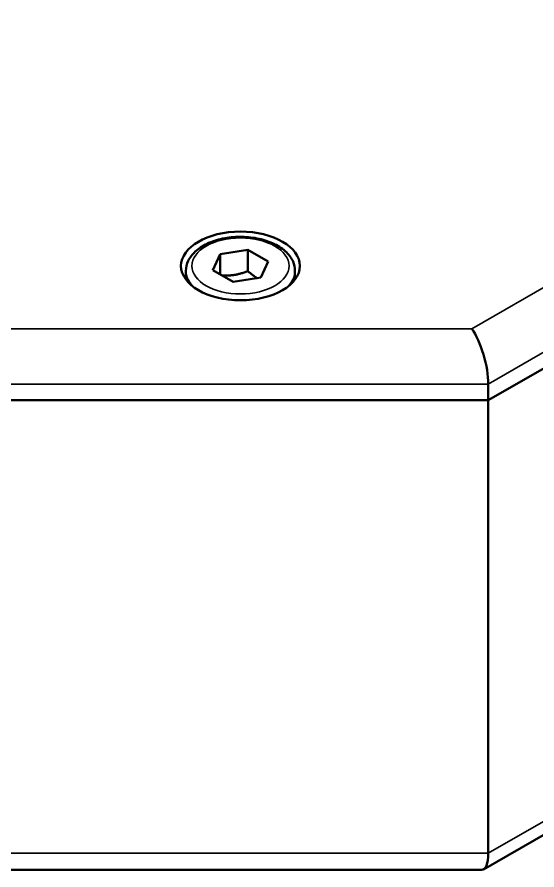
# Model space of a CAD drawing. Header units: inches. Extents: x -20.7 to 49, y -43 to 17.2.
# Drawn here: x -14.19 to -11.09, y -9.03 to -3.95 of the extents above; entities that cross this region are included whole.
import ezdxf

# ---------------------------------------------------------------- set-up
doc = ezdxf.new("R2010")
doc.units = ezdxf.units.IN
doc.header["$MEASUREMENT"] = 0
doc.layers.add('Visible (ANSI)', color=7, linetype='Continuous', lineweight=50)
doc.layers.add('Visible Narrow (ANSI)', color=7, linetype='Continuous', lineweight=35)

msp = doc.modelspace()

# ---------------------------------------------------------------- linework, layer by layer
at = {"layer": 'Visible (ANSI)'}
for p, q in [((-11.38175131753749, -6.22962722090262), (-4.980653739636701, -2.53395181119254)), ((-11.38175131753745, -6.229627220902652), (-4.980653739636677, -2.533951811192575)), ((-12.97867502535156, -5.359287963653246), (-12.81400646162364, -5.3338136481904)), ((-12.81400646162364, -5.3338136481904), (-12.69346070656542, -5.403410772322935)), ((-12.81400646162364, -5.459181233450956), (-12.81400646162364, -5.3338136481904)), ((-13.02279783402125, -5.454359403248628), (-12.97867502535156, -5.359287963653246)), ((-12.97867502535156, -5.479833718711474), (-12.97867502535156, -5.359287963653246)), ((-11.41040966640984, -9.026288738253491), (-5.049841114159563, -5.354012772412724)), ((-12.69346070656542, -5.403410772322935), (-12.7375835152351, -5.498482211918315)), ((-13.18293241989963, -5.457816068999754), (-13.18293241989963, -5.510643196672775)), ((-12.90225207896302, -5.523956527381162), (-13.02279783402125, -5.454359403248628)), ((-12.53332612068703, -5.457816068999757), (-12.53332612068703, -5.510643196672772)), ((-12.7375835152351, -5.498482211918316), (-12.90225207896302, -5.523956527381162)), ((-11.38175131753745, -6.229627220902652), (-11.38175131753745, -6.133190616856071)), ((-14.3345072230493, -6.22962722090262), (-11.38175131753749, -6.22962722090262)), ((-14.33450722304927, -6.229627220902644), (-11.38175131753745, -6.229627220902652)), ((-11.38175131753749, -8.92985213420691), (-11.38175131753749, -6.22962722090262)), ((-14.29315275439536, -9.029690653295976), (-11.42310578619142, -9.029690653295976))]:
    msp.add_line(p, q, dxfattribs=at)
msp.add_ellipse((-12.85812927029333, -5.428885087785782), major_axis=(0.3543307086614173, -1.726527931995815e-15), ratio=0.5773502691896284, dxfattribs=at)
for centre, major_axis, ratio, start_param, end_param in [((-11.47959704093268, -5.996808663504191), (0.06306678801128698, -0.2353684571282932), 0.3178372451957894, 0.8703573907609687, 2.441153717555874), ((-11.47959704093271, -8.793470180855032), (0.06306678801129376, -0.2353684571282918), 0.3178372451957835, 6.19822607981471, 7.153542697939795)]:
    msp.add_ellipse(centre, major_axis=major_axis, ratio=ratio, start_param=start_param, end_param=end_param, dxfattribs=at)
msp.add_open_spline([(-13.18293241989963, -5.457816068999754), (-13.18293241989963, -5.437576733883994), (-13.17815898480098, -5.417423324321946), (-13.15982810996665, -5.378547677605263), (-13.14565457829846, -5.36007691527275), (-13.10829068062238, -5.325316128451526), (-13.08411590869652, -5.30955881919757), (-13.0287839127753, -5.283338299459209), (-12.99739851144651, -5.273074297420239), (-12.93133631781259, -5.259213441326008), (-12.89669505508714, -5.255578235694017), (-12.82743339801912, -5.255080817225761), (-12.79282783134146, -5.258187210624801), (-12.7266714776027, -5.270934727088006), (-12.6951431058263, -5.280591612470745), (-12.63806686512755, -5.306063058774139), (-12.61254659461944, -5.321912827883646), (-12.57112612220585, -5.35888699299294), (-12.55493054619132, -5.379967092509158), (-12.53735481529732, -5.420637838670943), (-12.53332612068703, -5.439197613766283), (-12.53332612068703, -5.457816068999757)], degree=3, knots=[3.926990816987248, 3.926990816987248, 3.926990816987248, 3.926990816987248, 4.192785187432174, 4.192785187432174, 4.482409694953818, 4.482409694953818, 4.810504607364535, 4.810504607364535, 5.149215477312774, 5.149215477312774, 5.485348665356125, 5.485348665356125, 5.819908069528301, 5.819908069528301, 6.155823513867364, 6.155823513867364, 6.4944757666404, 6.4944757666404, 6.824075409460708, 6.824075409460708, 7.068583470577042, 7.068583470577042, 7.068583470577042, 7.068583470577042], dxfattribs=at)
for points, weights in [([(-12.81400646162364, -5.459181233450956), (-12.89261082448598, -5.490522166475322), (-12.96901374974835, -5.485411658781703)], [1, 1.146664410162787, 1.015237361384886]), ([(-12.7587674025052, -5.501759370683958), (-12.78441989254162, -5.486125236768867), (-12.81400646162365, -5.459181233450956)], [1.076724776151342, 1.070394548171094, 1])]:
    msp.add_rational_spline(points, weights, degree=2, dxfattribs=at)
at = {"layer": 'Visible Narrow (ANSI)'}
for p, q in [((-5.216874212077621, -2.188150744311543), (-11.47959704093268, -5.803935455411027)), ((-11.38175131753745, -6.133190616856071), (-4.980653739636677, -2.437515207145994)), ((-4.980653739636701, -5.23417672449683), (-11.38175131753749, -8.92985213420691)), ((-11.47959704093268, -5.803935455411027), (-14.23666149965405, -5.80393545541102)), ((-14.33450722304927, -6.133190616856063), (-11.38175131753745, -6.133190616856072)), ((-11.38175131753749, -8.92985213420691), (-14.3345072230493, -8.92985213420691))]:
    msp.add_line(p, q, dxfattribs=at)
msp.add_ellipse((-12.85812927029333, -5.428885087785781), major_axis=(-0.2893700787401577, 1.059957021541734e-15), ratio=0.5773502691896286, dxfattribs=at)
for major_axis, ratio, start_param, end_param in [((-0.3248031496062994, 2.151603479809975e-15), 0.5773502691896287, 2.176037128265285e-14, 0.5691320019987763), ((0.3248031496062994, -1.169230941288305e-15), 0.5773502691896288, 5.714053305180921, 6.283185307179581)]:
    msp.add_ellipse((-12.85812927029333, -5.457816068999755), major_axis=major_axis, ratio=ratio, start_param=start_param, end_param=end_param, dxfattribs=at)

doc.saveas('drawing.dxf')
